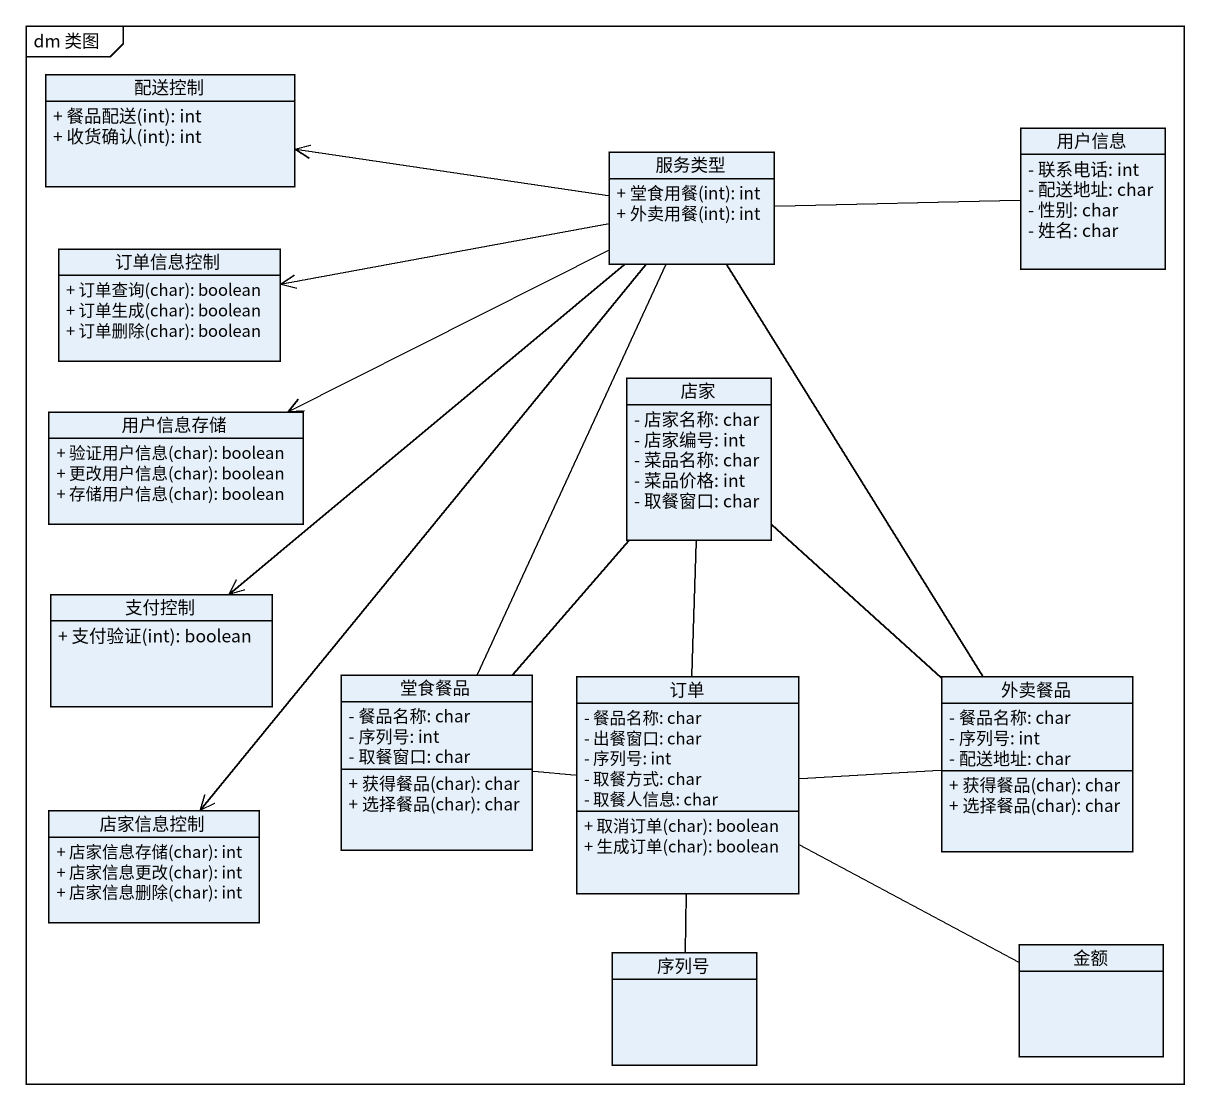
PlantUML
@startuml
mainframe dm 类图
hide circle
hide empty members
skinparam classAttributeIconSize 0
class 配送控制 {
  + 餐品配送(int): int
  + 收货确认(int): int
}
class 服务类型 {
  + 堂食用餐(int): int
  + 外卖用餐(int): int
}
class 用户信息 {
  - 联系电话: int
  - 配送地址: char
  - 性别: char
  - 姓名: char
}
class 订单信息控制 {
  + 订单查询(char): boolean
  + 订单生成(char): boolean
  + 订单删除(char): boolean
}
class 店家 {
  - 店家名称: char
  - 店家编号: int
  - 菜品名称: char
  - 菜品价格: int
  - 取餐窗口: char
}
class 用户信息存储 {
  + 验证用户信息(char): boolean
  + 更改用户信息(char): boolean
  + 存储用户信息(char): boolean
}
class 支付控制 {
  + 支付验证(int): boolean
}
class 堂食餐品 {
  - 餐品名称: char
  - 序列号: int
  - 取餐窗口: char
  + 获得餐品(char): char
  + 选择餐品(char): char
}
class 订单 {
  - 餐品名称: char
  - 出餐窗口: char
  - 序列号: int
  - 取餐方式: char
  - 取餐人信息: char
  + 取消订单(char): boolean
  + 生成订单(char): boolean
}
class 外卖餐品 {
  - 餐品名称: char
  - 序列号: int
  - 配送地址: char
  + 获得餐品(char): char
  + 选择餐品(char): char
}
class 店家信息控制 {
  + 店家信息存储(char): int
  + 店家信息更改(char): int
  + 店家信息删除(char): int
}
class 序列号
class 金额
服务类型 -left-> 配送控制
服务类型 -left-> 订单信息控制
服务类型 -left-> 用户信息存储
服务类型 --> 支付控制
服务类型 -- 堂食餐品
服务类型 -- 外卖餐品
服务类型 --> 店家信息控制
用户信息 -left- 服务类型
店家 -- 订单
堂食餐品 -up- 店家
订单 -left- 堂食餐品
订单 -right- 外卖餐品
订单 -- 序列号
外卖餐品 -up- 店家
金额 -left- 订单
@enduml
